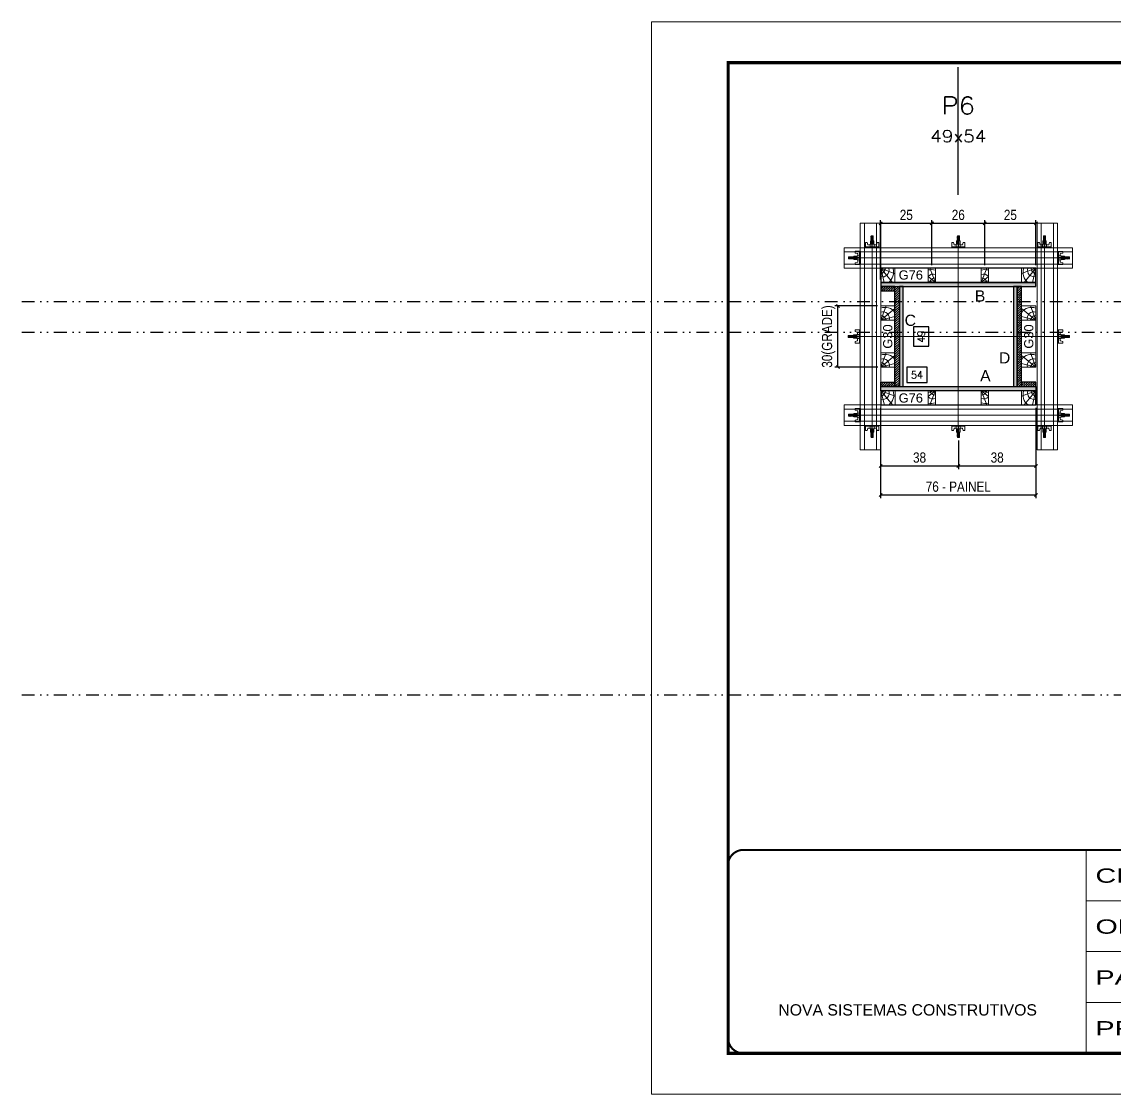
# Model space of a CAD drawing. Extents: x 13770 to 23315, y 867 to 16997.
# Drawn here: x 13770 to 14839, y 12353 to 13403 of the extents above; entities that cross this region are included whole.
import ezdxf
from ezdxf.enums import TextEntityAlignment as Align

# ---------------------------------------------------------------- set-up
doc = ezdxf.new("R2010")
doc.units = 0
for name, pattern in [('CONTINUO', [0]), ('DASHED', [0.75, 0.5, -0.25]), ('DIVIDE2', [0.625, 0.25, -0.125, 0, -0.125, 0, -0.125]), ('HIDDEN', [0.375, 0.25, -0.125])]:
    doc.linetypes.add(name, pattern=pattern)
for name, color, linetype in [('CHAPA', 1, 'Continuous'), ('COTA', 241, 'Continuous'), ('MEIO_PONT', 93, 'Continuous'), ('Nível', 160, 'Continuous'), ('SARRAFO', 251, 'Continuous'), ('Texto de Titulo', 7, 'Continuous'), ('Texto Qtd Sarr', 242, 'Continuous'), ('TEXTO_GERAL', 7, 'Continuous')]:
    doc.layers.add(name, color=color, linetype=linetype)
for name, color, linetype, lineweight in [('Folhas', 255, 'Continuous', 9), ('Hachura', 251, 'Continuous', 9), ('Madeira', 126, 'Continuous', 18), ('Perfil Metálico', 224, 'Continuous', 18), ('SARRAFO DE PRESSAO', 251, 'DASHED', 9), ('Texto Seção', 7, 'Continuous', 15)]:
    doc.layers.add(name, color=color, linetype=linetype, lineweight=lineweight)
doc.styles.add('ARIAL', font='arial.ttf')
doc.styles.add('COTA TECNICA 2X', font='techl___.ttf', dxfattribs={"height": 10})
doc.styles.add('ROMANS', font='romans.shx')
doc.styles.add('SANSSERIF', font='sas_____.pfb')
doc.styles.add('Tecnologia', font='')
doc.styles.get('Tecnologia').set_extended_font_data('Forgotten Futurist')
doc.dimstyles.new('SECAO PILAR', dxfattribs={"dimtxt": 10, "dimasz": 3, "dimexe": 3, "dimexo": 3, "dimgap": 3, "dimtad": 1, "dimdec": 1, "dimlfac": 0.5, "dimzin": 12, "dimdsep": 46, "dimtxsty": 'COTA TECNICA 2X', "dimblk1": 'OBLIQUE', "dimblk2": 'OBLIQUE', "dimsah": 1, "dimcen": 0.9, "dimclrd": 256, "dimclre": 256, "dimclrt": 256, "dimadec": 1, "dimazin": 3, "dimtfac": 1, "dimtdec": 1, "dimtmove": 0, "dimatfit": 3, "dimfxl": 1, "dimtolj": 1, "dimtzin": 12, "dimarcsym": 0})
doc.dimstyles.new('SECÇÃO 2', dxfattribs={"dimtxt": 7, "dimasz": 6, "dimexe": 0.18, "dimexo": 2, "dimgap": -4, "dimtad": 3, "dimdec": 1, "dimlfac": 0.5, "dimzin": 12, "dimdsep": 46, "dimtxsty": 'ROMANS', "dimblk": 'ARCHTICK', "dimcen": 0.09, "dimse1": 1, "dimse2": 1, "dimsd1": 1, "dimsd2": 1, "dimclrd": 180, "dimclre": 5, "dimclrt": 1, "dimadec": 0, "dimazin": 3, "dimtfac": 1, "dimtdec": 1, "dimtofl": 0, "dimtmove": 0, "dimatfit": 3, "dimldrblk": 'ARCHTICK', "dimfxl": 1, "dimtolj": 1, "dimtzin": 0, "dimarcsym": 0})

# ---------------------------------------------------------------- blocks, each defined once
blk = doc.blocks.new('9999999999')
at = {"color": 30, "linetype": 'CONTINUO'}
for p, q in [((98564.6, 34230.2), (98564.6, 34429.4)), ((98564.6, 34379.6), (99584, 34379.6)), ((98564.6, 34329.8), (99488, 34329.8)), ((99584, 34329.8), (99488, 34329.8)), ((99488, 34329.8), (99488, 34230.2)), ((98564.6, 34280), (99488, 34280))]:
    blk.add_line(p, q, dxfattribs=at)
at = {"color": 30, "linetype": 'CONTINUO', "const_width": 2}
blk.add_lwpolyline([(99584, 34230.2), (99584, 34414.4, 0.414214), (99569, 34429.4), (98229, 34429.4, 0.414214), (98214, 34414.4), (98214, 34245.2, 0.414214), (98229, 34230.2), (99584, 34230.2)], format="xyb", dxfattribs=at)
at = {"layer": 'Folhas'}
blk.add_lwpolyline([(98139, 34190.2), (99624, 34190.2), (99624, 35240.2), (98139, 35240.2)], close=True, dxfattribs=at)
at = {"layer": 'Folhas', "color": 30, "const_width": 3}
blk.add_lwpolyline([(98214, 34230.2), (99584, 34230.2), (99584, 35200.2), (98214, 35200.2)], close=True, dxfattribs=at)
at = {"color": 7, "linetype": 'Continuous', "ltscale": 5, "style": 'ARIAL'}
for s, height, p in [('SCHWARTZ', 15.48, (98837.7, 34393.1)), ('GWT', 15.48, (98837.7, 34343.3)), ('1°PAVIMENTO', 15.483, (98837.7, 34293.5)), ('NOVA SISTEMAS CONSTRUTIVOS', 11.059, (98263.2, 34267.2)), ('PILARES', 15.48, (98837.7, 34243.7))]:
    blk.add_text(s, height=height, dxfattribs=at).set_placement(p)
at = {"layer": 'Folhas', "color": 7, "style": 'Tecnologia', "width": 1.5}
for s, p in [('CLIENTE:', (98573.7, 34397.2)), ('OBRA:', (98573.7, 34347.3)), ('PAVIMENTO:', (98573.7, 34297.5)), ('PROJETO:', (98573.7, 34247.7))]:
    blk.add_text(s, height=14, dxfattribs=at).set_placement(p)
blk = doc.blocks.new('titulo1')
at = {"layer": 'Defpoints', "color": 252, "linetype": 'HIDDEN', "ltscale": 2}
blk.add_line((0, 0), (0, 125), dxfattribs=at)
at = {"layer": 'Defpoints', "style": 'ROMANS', "oblique": 15}
blk.add_attdef('FOLHA', text='', height=10, dxfattribs=at).set_placement((0, 15.6), align=Align.MIDDLE_CENTER)
at = {"layer": 'Texto Qtd Sarr', "color": 3, "style": 'ROMANS', "oblique": 15}
for tag, height, p in [('TITULO', 17, (0, 71.4)), ('SEÇÃO', 12, (0, 41.5))]:
    blk.add_attdef(tag, text='', height=height, dxfattribs=at).set_placement(p, align=Align.MIDDLE_CENTER)
blk = doc.blocks.new('*D797')
at = {"layer": 'COTA', "color": 180, "lineweight": -2, "transparency": 16777216}
for p, q in [((14657.6, 13104.1), (14642.6, 13104.1)), ((14642.6, 13104.1), (14642.6, 13085.1)), ((14657.6, 13085.1), (14657.6, 13104.1)), ((14642.6, 13085.1), (14657.6, 13085.1))]:
    blk.add_line(p, q, dxfattribs=at)
at = {"layer": 'Defpoints', "color": 0, "transparency": 16777216}
for p in [(14659.7, 13143.6), (14659.7, 13045.6), (14661.6, 13045.6)]:
    blk.add_point(p, dxfattribs=at)
at = {"layer": 'COTA', "color": 1, "transparency": 16777216, "insert": (14650.1, 13094.6), "char_height": 7, "attachment_point": 5, "rotation": 90, "style": 'ROMANS'}
blk.add_mtext('\\A1;49', dxfattribs=at)
blk = doc.blocks.new('_ArchTick')
at = {"color": 0, "linetype": 'ByBlock', "const_width": 0.15}
blk.add_lwpolyline([(-0.5, -0.5), (0.5, 0.5)], dxfattribs=at)
blk = doc.blocks.new('*D798')
at = {"layer": 'COTA', "color": 180, "lineweight": -2, "transparency": 16777216}
for p, q in [((14655.8, 13064.6), (14636.1, 13064.6)), ((14636.1, 13064.6), (14636.1, 13049.6)), ((14655.8, 13049.6), (14655.8, 13064.6)), ((14636.1, 13049.6), (14655.8, 13049.6))]:
    blk.add_line(p, q, dxfattribs=at)
at = {"layer": 'Defpoints', "color": 0, "transparency": 16777216}
for p in [(14632.4, 13045.6), (14740.4, 13045.6), (14740.4, 13045.6)]:
    blk.add_point(p, dxfattribs=at)
at = {"layer": 'COTA', "color": 1, "transparency": 16777216, "insert": (14646, 13057.1), "char_height": 7, "attachment_point": 5, "style": 'ROMANS'}
blk.add_mtext('\\A1;54', dxfattribs=at)
blk = doc.blocks.new('_Oblique')
at = {"color": 0, "linetype": 'ByBlock', "lineweight": -2}
blk.add_line((-0.5, -0.5), (0.5, 0.5), dxfattribs=at)
blk = doc.blocks.new('*D799')
at = {"layer": 'COTA', "lineweight": -2, "transparency": 16777216}
for p, q in [((14610.4, 13024.7), (14610.4, 12936.5)), ((14762.4, 13024.7), (14762.4, 12936.5)), ((14610.4, 12939.5), (14762.4, 12939.5))]:
    blk.add_line(p, q, dxfattribs=at)
at = {"layer": 'Defpoints', "color": 0, "transparency": 16777216}
for p in [(14610.4, 13027.7), (14762.4, 13027.7), (14762.4, 12939.5)]:
    blk.add_point(p, dxfattribs=at)
at = {"layer": 'COTA', "lineweight": -2, "transparency": 16777216, "xscale": 3, "yscale": 3, "zscale": 3, "rotation": 180}
blk.add_blockref('_Oblique', (14610.4, 12939.5), dxfattribs=at)
at = {"layer": 'COTA', "lineweight": -2, "transparency": 16777216, "xscale": 3, "yscale": 3, "zscale": 3}
blk.add_blockref('_Oblique', (14762.4, 12939.5), dxfattribs=at)
at = {"layer": 'COTA', "transparency": 16777216, "insert": (14686.4, 12947.6), "char_height": 10, "attachment_point": 5, "style": 'COTA TECNICA 2X'}
blk.add_mtext('\\A1;76 - PAINEL', dxfattribs=at)
blk = doc.blocks.new('*D800')
at = {"layer": 'COTA', "lineweight": -2, "transparency": 16777216}
for p, q in [((14607.4, 13124.6), (14565.6, 13124.6)), ((14568.6, 13064.7), (14568.6, 13124.6)), ((14607.5, 13064.7), (14565.6, 13064.7))]:
    blk.add_line(p, q, dxfattribs=at)
at = {"layer": 'Defpoints', "color": 0, "transparency": 16777216}
for p in [(14568.6, 13124.6), (14610.4, 13124.6), (14610.5, 13064.7)]:
    blk.add_point(p, dxfattribs=at)
at = {"layer": 'COTA', "lineweight": -2, "transparency": 16777216, "xscale": 3, "yscale": 3, "zscale": 3}
for p, rotation in [((14568.6, 13124.6), 90), ((14568.6, 13064.7), 270)]:
    blk.add_blockref('_Oblique', p, dxfattribs=dict(at, rotation=rotation))
at = {"layer": 'COTA', "transparency": 16777216, "insert": (14559.4, 13094.7), "char_height": 10, "attachment_point": 5, "rotation": 90, "style": 'COTA TECNICA 2X'}
blk.add_mtext('\\A1;30(GRADE)', dxfattribs=at)
blk = doc.blocks.new('*D801')
at = {"layer": 'COTA', "lineweight": -2, "transparency": 16777216}
for p, q in [((14610.4, 13024.6), (14610.4, 12964.9)), ((14686.5, 12992.9), (14686.5, 12964.9)), ((14610.4, 12967.9), (14686.5, 12967.9))]:
    blk.add_line(p, q, dxfattribs=at)
at = {"layer": 'Defpoints', "color": 0, "transparency": 16777216}
for p in [(14610.4, 13027.6), (14686.5, 12995.9), (14686.5, 12967.9)]:
    blk.add_point(p, dxfattribs=at)
at = {"layer": 'COTA', "lineweight": -2, "transparency": 16777216, "xscale": 3, "yscale": 3, "zscale": 3, "rotation": 180}
blk.add_blockref('_Oblique', (14610.4, 12967.9), dxfattribs=at)
at = {"layer": 'COTA', "lineweight": -2, "transparency": 16777216, "xscale": 3, "yscale": 3, "zscale": 3}
blk.add_blockref('_Oblique', (14686.5, 12967.9), dxfattribs=at)
at = {"layer": 'COTA', "transparency": 16777216, "insert": (14648.5, 12976.1), "char_height": 10, "attachment_point": 5, "style": 'COTA TECNICA 2X'}
blk.add_mtext('\\A1;38', dxfattribs=at)
blk = doc.blocks.new('*D802')
at = {"layer": 'COTA', "lineweight": -2, "transparency": 16777216}
for p, q in [((14762.4, 13024.6), (14762.4, 12964.9)), ((14686.5, 12992.9), (14686.5, 12964.9)), ((14686.5, 12967.9), (14762.4, 12967.9))]:
    blk.add_line(p, q, dxfattribs=at)
at = {"layer": 'Defpoints', "color": 0, "transparency": 16777216}
for p in [(14762.4, 13027.6), (14686.5, 12995.9), (14762.4, 12967.9)]:
    blk.add_point(p, dxfattribs=at)
at = {"layer": 'COTA', "lineweight": -2, "transparency": 16777216, "xscale": 3, "yscale": 3, "zscale": 3, "rotation": 180}
blk.add_blockref('_Oblique', (14686.5, 12967.9), dxfattribs=at)
at = {"layer": 'COTA', "lineweight": -2, "transparency": 16777216, "xscale": 3, "yscale": 3, "zscale": 3}
blk.add_blockref('_Oblique', (14762.4, 12967.9), dxfattribs=at)
at = {"layer": 'COTA', "transparency": 16777216, "insert": (14724.5, 12976.1), "char_height": 10, "attachment_point": 5, "style": 'COTA TECNICA 2X'}
blk.add_mtext('\\A1;38', dxfattribs=at)
blk = doc.blocks.new('PONTALETE')
at = {"layer": 'Madeira'}
for q in [(2.71, 7), (7, 5.76), (7, 1.74)]:
    blk.add_line((0, 0), q, dxfattribs=at)
blk.add_lwpolyline([(0, 0), (7, 0), (7, 7), (0, 7)], close=True, dxfattribs=at)
for centre, radius, start, end in [((2.04, 0.06), 6.23, 37.2818, 109.0913), ((1.09, 0.9), 3.19, 343.603, 109.9847), ((-0.21, -0.78), 3.09, 14.6322, 86.0383)]:
    blk.add_arc(centre, radius, start, end, dxfattribs=at)
blk = doc.blocks.new('*D803')
at = {"layer": 'COTA', "lineweight": -2, "transparency": 16777216}
for p, q in [((14610.4, 13150.6), (14610.4, 13208.6)), ((14660.5, 13164.6), (14660.5, 13208.6)), ((14610.4, 13205.6), (14660.5, 13205.6))]:
    blk.add_line(p, q, dxfattribs=at)
at = {"layer": 'Defpoints', "color": 0, "transparency": 16777216}
for p in [(14660.5, 13205.6), (14660.5, 13161.6), (14610.4, 13147.6)]:
    blk.add_point(p, dxfattribs=at)
at = {"layer": 'COTA', "lineweight": -2, "transparency": 16777216, "xscale": 3, "yscale": 3, "zscale": 3, "rotation": 180}
blk.add_blockref('_Oblique', (14610.4, 13205.6), dxfattribs=at)
at = {"layer": 'COTA', "lineweight": -2, "transparency": 16777216, "xscale": 3, "yscale": 3, "zscale": 3}
blk.add_blockref('_Oblique', (14660.5, 13205.6), dxfattribs=at)
at = {"layer": 'COTA', "transparency": 16777216, "insert": (14635.5, 13213.7), "char_height": 10, "attachment_point": 5, "style": 'COTA TECNICA 2X'}
blk.add_mtext('\\A1;25', dxfattribs=at)
blk = doc.blocks.new('MEIO PONTALETE')
at = {"layer": 'Madeira'}
for q in [(2.71, 7), (3.5, 2.88), (3.5, 0.87)]:
    blk.add_line((0, 0), q, dxfattribs=at)
blk.add_lwpolyline([(0, 0), (3.5, 0), (3.5, 7), (0, 7)], close=True, dxfattribs=at)
for centre, radius, start, end in [((2.04, 0.06), 6.23, 76.4499, 109.0913), ((1.09, 0.9), 3.19, 40.9063, 109.9847), ((-0.21, -0.78), 3.09, 14.6322, 86.0383)]:
    blk.add_arc(centre, radius, start, end, dxfattribs=at)
blk = doc.blocks.new('C')
at = {"layer": 'Hachura', "color": 0}
for p, q in [((0, 3.22), (0, -3.22)), ((0.45, 3.22), (0, 3.22)), ((0.46, 3.16), (0, 3.16)), ((0.46, 3.05), (0, 3.05)), ((0.46, 2.88), (0, 2.88)), ((0, 2.75), (0, -1.16)), ((0.46, 2.65), (0, 2.65)), ((0.46, 2.23), (0, 2.23)), ((0.46, 1.51), (0, 1.51)), ((0.39, 0.49), (0.17, 0.49)), ((0.45, -3.23), (0.45, 3.22)), ((0.45, 3.22), (2.58, 3.22)), ((1.74, 0.97), (0.45, 0.97)), ((1.45, 0.1), (0.45, 0.1)), ((1.35, 1.94), (1.35, 0.96)), ((2.58, 2.39), (1.47, 2.09)), ((1.74, -0.97), (1.74, 0.97)), ((1.74, 0.97), (1.74, 0.84)), ((1.74, 0.97), (1.74, 0.84)), ((1.74, 0.84), (3.35, 0.84)), ((3.35, 0.45), (1.74, 0.45)), ((2.58, 3.22), (2.58, 2.39)), ((3.32, 0.84), (3.32, -0.84)), ((3.35, 0.84), (3.35, -0.84)), ((3.68, 0.45), (3.35, 0.45)), ((3.84, -0.52), (3.35, 0.45)), ((3.35, 0.06), (3.67, -0.57)), ((3.68, 0.45), (4.16, -0.52)), ((3.72, 0.5), (4.25, -0.57)), ((4.37, -0.55), (3.83, 0.53)), ((4.15, 0.45), (3.93, 0.45)), ((4.42, -0.52), (3.93, 0.45)), ((4.15, 0.45), (4.26, 0.45)), ((4.26, 0.45), (4.74, -0.52)), ((4.3, 0.5), (4.83, -0.57)), ((4.95, -0.55), (4.41, 0.53)), ((4.51, 0.45), (4.84, 0.45)), ((5, -0.52), (4.51, 0.45)), ((4.84, 0.45), (5.32, -0.52)), ((4.88, 0.5), (5.41, -0.57)), ((5.53, -0.55), (4.99, 0.53)), ((5.58, -0.52), (5.09, 0.45)), ((5.42, 0.45), (5.09, 0.45)), ((5.58, -0.52), (5.09, 0.45)), ((5.42, 0.45), (5.74, -0.19)), ((5.46, 0.5), (5.74, -0.07)), ((5.74, 0.19), (5.57, 0.53)), ((5.74, 0.32), (5.68, 0.45)), ((5.68, 0.45), (5.74, 0.45)), ((5.74, 0.45), (5.9, 0.29)), ((5.74, 0.45), (5.74, -0.52)), ((5.9, -0.36), (5.9, 0.29)), ((0.45, 0), (0, 0)), ((0.46, -1.52), (0, -1.52)), ((0.46, -2.23), (0, -2.23)), ((0.46, -2.65), (0, -2.65)), ((0.46, -2.88), (0, -2.88)), ((0.46, -3.05), (0, -3.05)), ((0.46, -3.16), (0, -3.16)), ((0, -3.22), (2.57, -3.22)), ((0.08, -0.48), (0.29, -0.48)), ((0.29, -0.48), (0.4, -0.48)), ((0.45, 0), (0.45, -0.97)), ((0.45, -0.16), (1.45, -0.16)), ((0.45, -0.65), (0.45, -0.32)), ((0.45, -3.23), (0.45, -0.65)), ((0.45, -0.97), (1.74, -0.97)), ((1.35, -1.94), (1.35, -0.97)), ((2.58, -2.39), (1.47, -2.1)), ((3.35, -0.32), (1.74, -0.32)), ((3.35, -0.84), (1.74, -0.84)), ((2.58, -3.23), (2.58, -2.39)), ((3.35, -0.07), (3.58, -0.52)), ((3.35, -0.52), (3.58, -0.52)), ((3.84, -0.52), (4.16, -0.52)), ((4.42, -0.52), (4.74, -0.52)), ((4.63, -0.52), (4.74, -0.52)), ((5, -0.52), (5.32, -0.52)), ((5.58, -0.52), (5.74, -0.52)), ((5.74, -0.52), (5.9, -0.36)), ((5.74, -0.52), (5.74, -0.52))]:
    blk.add_line(p, q, dxfattribs=at)
for centre, radius, start, end in [((1.52, 1.94), 0.161, 104.7436, 180), ((1.44, -0.03), 0.129, 272.695, 87.305), ((3.81, 0.39), 0.143, 25.5688, 154.4312), ((4.39, 0.39), 0.143, 25.5688, 154.4312), ((4.97, 0.39), 0.143, 25.5688, 154.4312), ((5.55, 0.39), 0.143, 25.5688, 154.4312), ((0.17, -0.37), 0.174, 221.744, 317.8592), ((1.52, -1.94), 0.161, 180, 255.2564), ((3.71, -0.4), 0.174, 222.1408, 318.256), ((4.29, -0.4), 0.174, 222.1408, 318.256), ((4.87, -0.4), 0.174, 222.1408, 318.256), ((5.45, -0.4), 0.174, 222.1408, 318.256), ((5.61, -0.4), 0.174, 317.8592, 318.256)]:
    blk.add_arc(centre, radius, start, end, dxfattribs=at)
blk = doc.blocks.new('*D804')
at = {"layer": 'COTA', "lineweight": -2, "transparency": 16777216}
for p, q in [((14660.4, 13164.6), (14660.4, 13208.6)), ((14712.3, 13164.6), (14712.3, 13208.6)), ((14660.4, 13205.6), (14712.3, 13205.6))]:
    blk.add_line(p, q, dxfattribs=at)
at = {"layer": 'Defpoints', "color": 0, "transparency": 16777216}
for p in [(14712.3, 13205.6), (14660.4, 13161.6), (14712.3, 13161.6)]:
    blk.add_point(p, dxfattribs=at)
at = {"layer": 'COTA', "lineweight": -2, "transparency": 16777216, "xscale": 3, "yscale": 3, "zscale": 3, "rotation": 180}
blk.add_blockref('_Oblique', (14660.4, 13205.6), dxfattribs=at)
at = {"layer": 'COTA', "lineweight": -2, "transparency": 16777216, "xscale": 3, "yscale": 3, "zscale": 3}
blk.add_blockref('_Oblique', (14712.3, 13205.6), dxfattribs=at)
at = {"layer": 'COTA', "transparency": 16777216, "insert": (14686.4, 13213.7), "char_height": 10, "attachment_point": 5, "style": 'COTA TECNICA 2X'}
blk.add_mtext('\\A1;26', dxfattribs=at)
blk = doc.blocks.new('*D805')
at = {"layer": 'COTA', "lineweight": -2, "transparency": 16777216}
for p, q in [((14712.3, 13164.6), (14712.3, 13208.6)), ((14762.4, 13164.6), (14762.4, 13208.6)), ((14712.3, 13205.6), (14762.4, 13205.6))]:
    blk.add_line(p, q, dxfattribs=at)
at = {"layer": 'Defpoints', "color": 0, "transparency": 16777216}
for p in [(14762.4, 13205.6), (14712.3, 13161.6), (14762.4, 13161.6)]:
    blk.add_point(p, dxfattribs=at)
at = {"layer": 'COTA', "lineweight": -2, "transparency": 16777216, "xscale": 3, "yscale": 3, "zscale": 3, "rotation": 180}
blk.add_blockref('_Oblique', (14712.3, 13205.6), dxfattribs=at)
at = {"layer": 'COTA', "lineweight": -2, "transparency": 16777216, "xscale": 3, "yscale": 3, "zscale": 3}
blk.add_blockref('_Oblique', (14762.4, 13205.6), dxfattribs=at)
at = {"layer": 'COTA', "transparency": 16777216, "insert": (14737.4, 13213.7), "char_height": 10, "attachment_point": 5, "style": 'COTA TECNICA 2X'}
blk.add_mtext('\\A1;25', dxfattribs=at)

msp = doc.modelspace()

# ---------------------------------------------------------------- hatches: boundary and pattern name
at = {"layer": 'Hachura'}
h = msp.add_hatch(color=256, dxfattribs=at)
h.dxf.hatch_style = 1
h.paths.add_polyline_path([(14762.42, 13143.64), (14762.42, 13147.64), (14610.42, 13147.64), (14610.42, 13143.64)])
h = msp.add_hatch(dxfattribs=at)
h.set_pattern_fill('ANSI31', color=256, scale=0.5, angle=180, style=0)
h.set_pattern_definition([(225, (5486.473, -9785.7638), (1.12253202, -1.12253202), [])])
h.paths.add_polyline_path([(14624.42, 13143.64), (14624.42, 13139.24), (14610.42, 13139.24), (14610.42, 13143.64)])
h = msp.add_hatch(dxfattribs=at)
h.set_pattern_fill('ANSI31', color=256, scale=0.5, angle=180, style=0)
h.set_pattern_definition([(225, (5486.473, -9829.7638), (1.12253202, -1.12253202), [])])
h.paths.add_polyline_path([(14624.42, 13045.64), (14628.82, 13045.64), (14628.82, 13143.64), (14624.42, 13143.64)])
h = msp.add_hatch(color=256, dxfattribs=at)
h.dxf.hatch_style = 1
h.paths.add_polyline_path([(14628.82, 13045.64), (14632.42, 13045.64), (14632.42, 13143.64), (14628.82, 13143.64)])
h = msp.add_hatch(color=256, dxfattribs=at)
h.dxf.hatch_style = 1
h.paths.add_polyline_path([(14740.42, 13045.64), (14744.02, 13045.64), (14744.02, 13143.64), (14740.42, 13143.64)])
h = msp.add_hatch(dxfattribs=at)
h.set_pattern_fill('ANSI31', color=256, scale=0.5, angle=180, style=0)
h.set_pattern_definition([(225, (5259.473, -9829.7638), (1.12253202, -1.12253202), [])])
h.paths.add_polyline_path([(14748.42, 13045.64), (14744.02, 13045.64), (14744.02, 13143.64), (14748.42, 13143.64)])
h = msp.add_hatch(dxfattribs=at)
h.set_pattern_fill('ANSI31', color=256, scale=0.5, angle=180, style=0)
h.set_pattern_definition([(225, (5486.473, -9845.7638), (1.12253202, -1.12253202), [])])
h.paths.add_polyline_path([(14624.42, 13045.64), (14624.42, 13050.04), (14610.42, 13050.04), (14610.42, 13045.64)])
h = msp.add_hatch(dxfattribs=at)
h.set_pattern_fill('ANSI31', color=256, scale=0.5, angle=180, style=0)
h.set_pattern_definition([(225, (5259.473, -9845.7638), (1.12253202, -1.12253202), [])])
h.paths.add_polyline_path([(14748.42, 13045.64), (14748.42, 13050.04), (14762.42, 13050.04), (14762.42, 13045.64)])
h = msp.add_hatch(color=256, dxfattribs=at)
h.dxf.hatch_style = 1
h.paths.add_polyline_path([(14762.42, 13045.64), (14762.42, 13041.64), (14610.42, 13041.64), (14610.42, 13045.64)])

# ---------------------------------------------------------------- linework, layer by layer
for points in [[(14762.42, 13147.64), (14762.42, 13161.64), (14610.42, 13161.59), (14610.42, 13147.64)], [(14762.42, 13027.64), (14762.42, 13041.64), (14610.7, 13041.59), (14610.42, 13027.64)]]:
    msp.add_lwpolyline(points, close=True)
at = {"layer": 'CHAPA'}
for points in [[(14762.42, 13143.64), (14762.42, 13147.64), (14610.42, 13147.64), (14610.42, 13143.64)], [(14628.82, 13045.64), (14632.42, 13045.64), (14632.42, 13143.64), (14628.82, 13143.64)], [(14740.42, 13045.64), (14744.02, 13045.64), (14744.02, 13143.64), (14740.42, 13143.64)], [(14762.42, 13045.64), (14762.42, 13041.64), (14610.42, 13041.64), (14610.42, 13045.64)]]:
    msp.add_lwpolyline(points, close=True, dxfattribs=at)
at = {"layer": 'Hachura'}
for p, q in [((14602.04, 12996.87), (14602.04, 13188.61)), ((14686.43, 12996.87), (14686.43, 13188.61)), ((14770.81, 12996.87), (14770.81, 13188.61)), ((14579.94, 13171.65), (14790.58, 13171.63)), ((14579.64, 13094.65), (14790.58, 13094.63)), ((14579.94, 13017.64), (14790.58, 13017.66))]:
    msp.add_line(p, q, dxfattribs=at)
at = {"layer": 'Madeira'}
for points in [[(14610.42, 13064.64), (14624.42, 13064.64), (14624.42, 13124.64), (14610.42, 13124.64)], [(14762.42, 13064.64), (14748.42, 13064.64), (14748.42, 13124.64), (14762.42, 13124.64)]]:
    msp.add_lwpolyline(points, close=True, dxfattribs=at)
at = {"layer": 'MEIO_PONT'}
msp.add_lwpolyline([(14762.42, 13041.64), (14762.42, 13027.64), (14762.42, 13027.64), (14762.42, 13041.64)], close=True, dxfattribs=at)
at = {"layer": 'Nível', "color": 4, "linetype": 'DIVIDE2', "ltscale": 50}
for p, q in [((13769.54, 13128.88), (15871, 13128.88)), ((13769.54, 13098.88), (21112.79, 13098.88)), ((13769.54, 12743.88), (21112.79, 12743.88))]:
    msp.add_line(p, q, dxfattribs=at)
at = {"layer": 'Perfil Metálico'}
for p, q in [((14594.48, 13205.68), (14594.48, 12983.58)), ((14606.48, 13205.68), (14606.48, 12983.58)), ((14767.59, 13205.68), (14767.59, 12983.58)), ((14779.59, 13205.68), (14779.59, 12983.58)), ((14798.14, 13177.58), (14574.71, 13177.58)), ((14798.14, 13165.58), (14574.71, 13165.58)), ((14798.14, 13023.64), (14574.71, 13023.64)), ((14798.14, 13011.64), (14574.71, 13011.64))]:
    msp.add_line(p, q, dxfattribs=at)
for points in [[(14610.42, 13205.68), (14590.42, 13205.68), (14590.48, 12983.58), (14610.48, 12983.58)], [(14783.53, 13205.68), (14763.53, 13205.68), (14763.59, 12983.58), (14783.59, 12983.58)], [(14798.14, 13161.65), (14798.14, 13181.65), (14574.71, 13181.58), (14574.71, 13161.58)], [(14574.71, 13027.64), (14574.71, 13007.64), (14798.14, 13007.7), (14798.14, 13027.7)]]:
    msp.add_lwpolyline(points, close=True, dxfattribs=at)
at = {"layer": 'SARRAFO'}
for points in [[(14610.42, 13139.24), (14624.42, 13139.24), (14624.42, 13143.64), (14610.42, 13143.64)], [(14610.42, 13139.24), (14624.42, 13139.24), (14624.42, 13143.64), (14610.42, 13143.64)], [(14628.82, 13143.64), (14628.82, 13045.64), (14624.42, 13045.64), (14624.42, 13143.64)], [(14628.82, 13143.64), (14628.82, 13045.64), (14624.42, 13045.64), (14624.42, 13143.64)], [(14744.02, 13143.64), (14744.02, 13045.64), (14748.42, 13045.64), (14748.42, 13143.64)], [(14744.02, 13143.64), (14744.02, 13045.64), (14748.42, 13045.64), (14748.42, 13143.64)], [(14610.42, 13050.04), (14624.42, 13050.04), (14624.42, 13045.64), (14610.42, 13045.64)], [(14610.42, 13050.04), (14624.42, 13050.04), (14624.42, 13045.64), (14610.42, 13045.64)], [(14762.42, 13050.04), (14748.42, 13050.04), (14748.42, 13045.64), (14762.42, 13045.64)], [(14762.42, 13050.04), (14748.42, 13050.04), (14748.42, 13045.64), (14762.42, 13045.64)]]:
    msp.add_lwpolyline(points, close=True, dxfattribs=at)

# ---------------------------------------------------------------- block references
at = {"layer": 'Hachura', "linetype": 'Continuous', "yscale": 2, "zscale": 2}
for p, xscale, rotation in [((14602.05, 13181.61), -2, 270), ((14686.42, 13181.61), 2, 90.00000000000001), ((14770.8, 13181.61), 2, 90.00000000000001), ((14590.74, 13171.65), 2, 180), ((14783.58, 13171.62), -2, 180), ((14590.44, 13094.65), 2, 180), ((14783.58, 13094.62), -2, 180), ((14602.04, 13007.67), 2, 270), ((14686.43, 13007.67), -2, 90), ((14770.81, 13007.67), -2, 90)]:
    msp.add_blockref('C', p, dxfattribs=dict(at, xscale=xscale, rotation=rotation))
for p, xscale in [((14590.74, 13017.64), -2), ((14783.58, 13017.67), 2)]:
    msp.add_blockref('C', p, dxfattribs=dict(at, xscale=xscale))
at = {"layer": 'Madeira', "yscale": 2, "zscale": 2}
for p, xscale in [((14610.42, 13110.64), 2), ((14762.42, 13110.64), -2), ((14610.42, 13064.64), 2), ((14762.42, 13064.64), -2)]:
    msp.add_blockref('PONTALETE', p, dxfattribs=dict(at, xscale=xscale))
at = {"layer": 'MEIO_PONT'}
for name, p, xscale, yscale, zscale, rotation in [('PONTALETE', (14610.42, 13161.59), 2, 2, 2, 270), ('PONTALETE', (14762.42, 13161.64), -2, 2, 2, 90), ('PONTALETE', (14610.7, 13041.59), 2, 2, 2, 270), ('MEIO PONTALETE', (14664, 13041.69), 1.999999997962732, 1.999999997962732, 1.999999997962732, 180), ('MEIO PONTALETE', (14708.85, 13041.69), -1.999999997962732, 1.999999997962732, 1.999999997962732, 180), ('PONTALETE', (14762.42, 13041.64), -2, 2, 2, 90)]:
    msp.add_blockref(name, p, dxfattribs=dict(at, xscale=xscale, yscale=yscale, zscale=zscale, rotation=rotation))
at = {"layer": 'MEIO_PONT', "yscale": 1.999999997962732, "zscale": 1.999999997962732}
for p, xscale in [((14664, 13147.59), -1.999999997962732), ((14708.85, 13147.59), 1.999999997962732)]:
    msp.add_blockref('MEIO PONTALETE', p, dxfattribs=dict(at, xscale=xscale))
at = {"layer": 'SARRAFO DE PRESSAO', "color": 6, "linetype": 'ByBlock'}
msp.add_blockref('9999999999', (-83752.98, -21837.41), dxfattribs=at)
at = {"layer": 'Texto Seção'}
ref = msp.add_blockref('titulo1', (14686.37, 13233.34), dxfattribs=at)
ref.add_attrib('TITULO', 'P6', dxfattribs={"layer": 'Texto de Titulo', "color": 7, "height": 17, "style": 'ROMANS', "width": 1.1}).set_placement((14686.37, 13320.84), align=Align.MIDDLE_CENTER)
ref.add_attrib('SEÇÃO', '49x54', dxfattribs={"layer": 'Texto de Titulo', "color": 7, "height": 12, "style": 'ROMANS', "width": 1.1}).set_placement((14686.37, 13290.84), align=Align.MIDDLE_CENTER)

# ---------------------------------------------------------------- texts
at = {"layer": 'TEXTO_GERAL', "color": 0, "linetype": 'Continuous', "style": 'SANSSERIF'}
for p in [(14628.03, 13154.93), (14628.03, 13034.48)]:
    msp.add_text('G76', height=9, dxfattribs=at).set_placement(p, align=Align.MIDDLE_LEFT)
at = {"layer": 'TEXTO_GERAL', "style": 'ARIAL'}
for s, p in [('B', (14707.75, 13134.39)), ('C', (14639.44, 13110.54)), ('D', (14731.78, 13073.75)), ('A', (14712.93, 13056.28))]:
    msp.add_text(s, height=11, dxfattribs=at).set_placement(p, align=Align.MIDDLE_CENTER)
at = {"layer": 'TEXTO_GERAL', "color": 0, "linetype": 'Continuous', "style": 'SANSSERIF'}
for p in [(14617.31, 13082.76), (14755.41, 13082.76)]:
    msp.add_text('G30', height=9, rotation=90, dxfattribs=at).set_placement(p, align=Align.MIDDLE_LEFT)

# ---------------------------------------------------------------- dimensions: what is measured, and where the dimension line sits
at = {"layer": 'COTA'}
for base, p1, p2, picture, middle in [((14660.5, 13205.57), (14610.42, 13147.64), (14660.5, 13161.59), '*D803', (14635.46, 13213.68)), ((14712.35, 13205.57), (14660.4, 13161.59), (14712.35, 13161.59), '*D804', (14686.37, 13213.67)), ((14762.42, 13205.57), (14712.35, 13161.59), (14762.42, 13161.64), '*D805', (14737.39, 13213.68)), ((14686.5, 12967.91), (14610.42, 13027.64), (14686.5, 12995.87), '*D801', (14648.46, 12976.15)), ((14762.42, 12967.91), (14686.5, 12995.87), (14762.42, 13027.64), '*D802', (14724.46, 12976.15))]:
    dim = msp.add_linear_dim(base=base, p1=p1, p2=p2, dimstyle='SECAO PILAR', dxfattribs=at)
    dim.commit()
    dim.dimension.update_dxf_attribs({"geometry": picture, "text_midpoint": middle})
dim = msp.add_linear_dim(base=(14661.61, 13045.64), p1=(14659.74, 13143.64), p2=(14659.74, 13045.64), angle=270, dimstyle='SECÇÃO 2', dxfattribs=at)
dim.commit()
dim.dimension.update_dxf_attribs({"geometry": '*D797', "text_midpoint": (14650.11, 13094.64)})
dim = msp.add_linear_dim(base=(14568.61, 13124.64), p1=(14610.45, 13064.72), p2=(14610.42, 13124.64), angle=90, text='<>(GRADE)', dimstyle='SECAO PILAR', dxfattribs=at)
dim.commit()
dim.dimension.update_dxf_attribs({"geometry": '*D800', "text_midpoint": (14568.61, 13094.68), "dimtype": 160})
dim = msp.add_linear_dim(base=(14740.42, 13045.64), p1=(14632.42, 13045.64), p2=(14740.42, 13045.64), dimstyle='SECÇÃO 2', dxfattribs=at)
dim.commit()
dim.dimension.update_dxf_attribs({"geometry": '*D798', "text_midpoint": (14645.98, 13045.64), "dimtype": 160})
dim = msp.add_linear_dim(base=(14762.42, 12939.48), p1=(14610.42, 13027.65), p2=(14762.42, 13027.69), text='<> - PAINEL', dimstyle='SECAO PILAR', dxfattribs=at)
dim.commit()
dim.dimension.update_dxf_attribs({"geometry": '*D799', "text_midpoint": (14686.42, 12947.59)})

doc.saveas('drawing.dxf')
